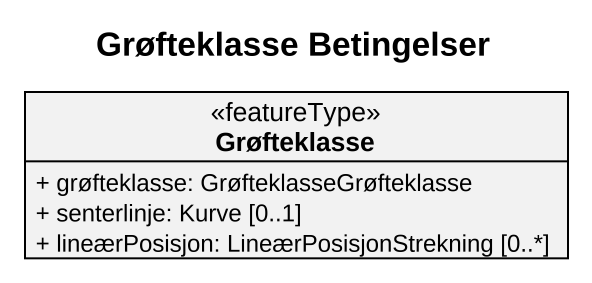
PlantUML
@startuml
title Grøfteklasse Betingelser
hide circle
hide empty members
skinparam classAttributeIconSize 0
class Grøfteklasse <<featureType>> {
  + grøfteklasse: GrøfteklasseGrøfteklasse
  + senterlinje: Kurve [0..1]
  + lineærPosisjon: LineærPosisjonStrekning [0..*]
}
@enduml
